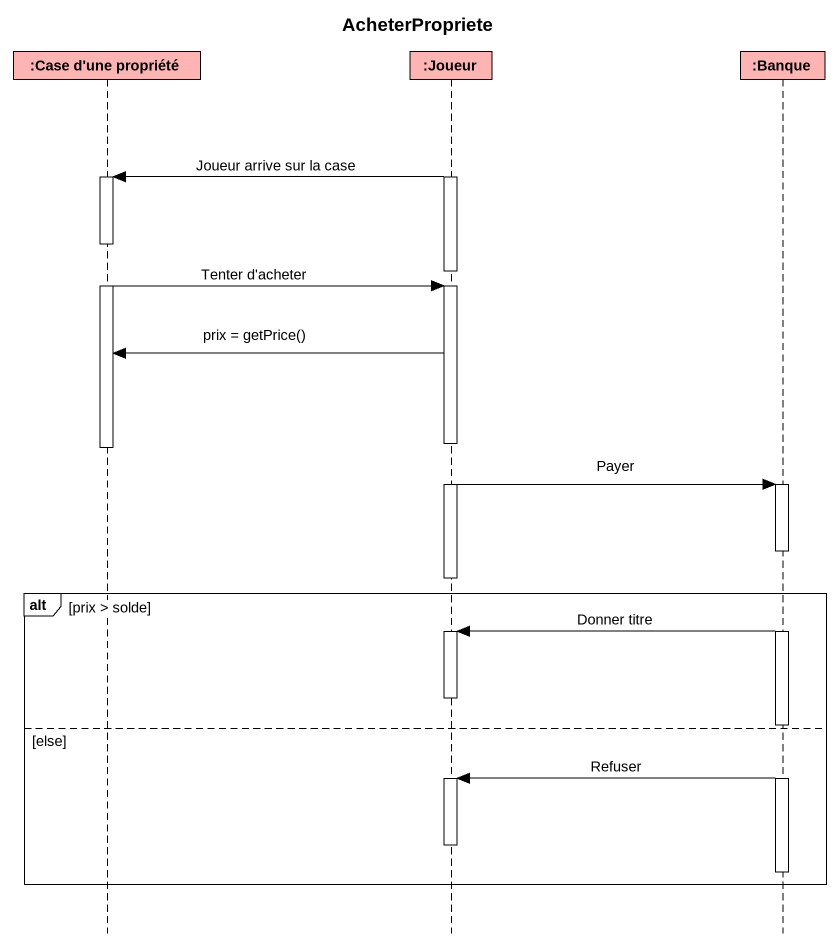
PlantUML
@startuml
title AcheterPropriete
hide footbox
participant ":Case d'une propriété" as Case_d_une_propriété #FFB4B4
participant ":Joueur" as Joueur #FFB4B4
participant ":Banque" as Banque #FFB4B4

activate Joueur
Joueur -> Case_d_une_propriété : Joueur arrive sur la case
activate Case_d_une_propriété
deactivate Joueur
Case_d_une_propriété -> Joueur : Tenter d'acheter
activate Joueur
Joueur -> Case_d_une_propriété : prix = getPrice()
deactivate Case_d_une_propriété
Joueur -> Banque : Payer
activate Banque
deactivate Joueur
alt prix > solde
  Banque -> Joueur : Donner titre
  activate Joueur
  deactivate Joueur
else else
  Banque -> Joueur : Refuser
  activate Joueur
  deactivate Joueur
  deactivate Banque
end
@enduml
